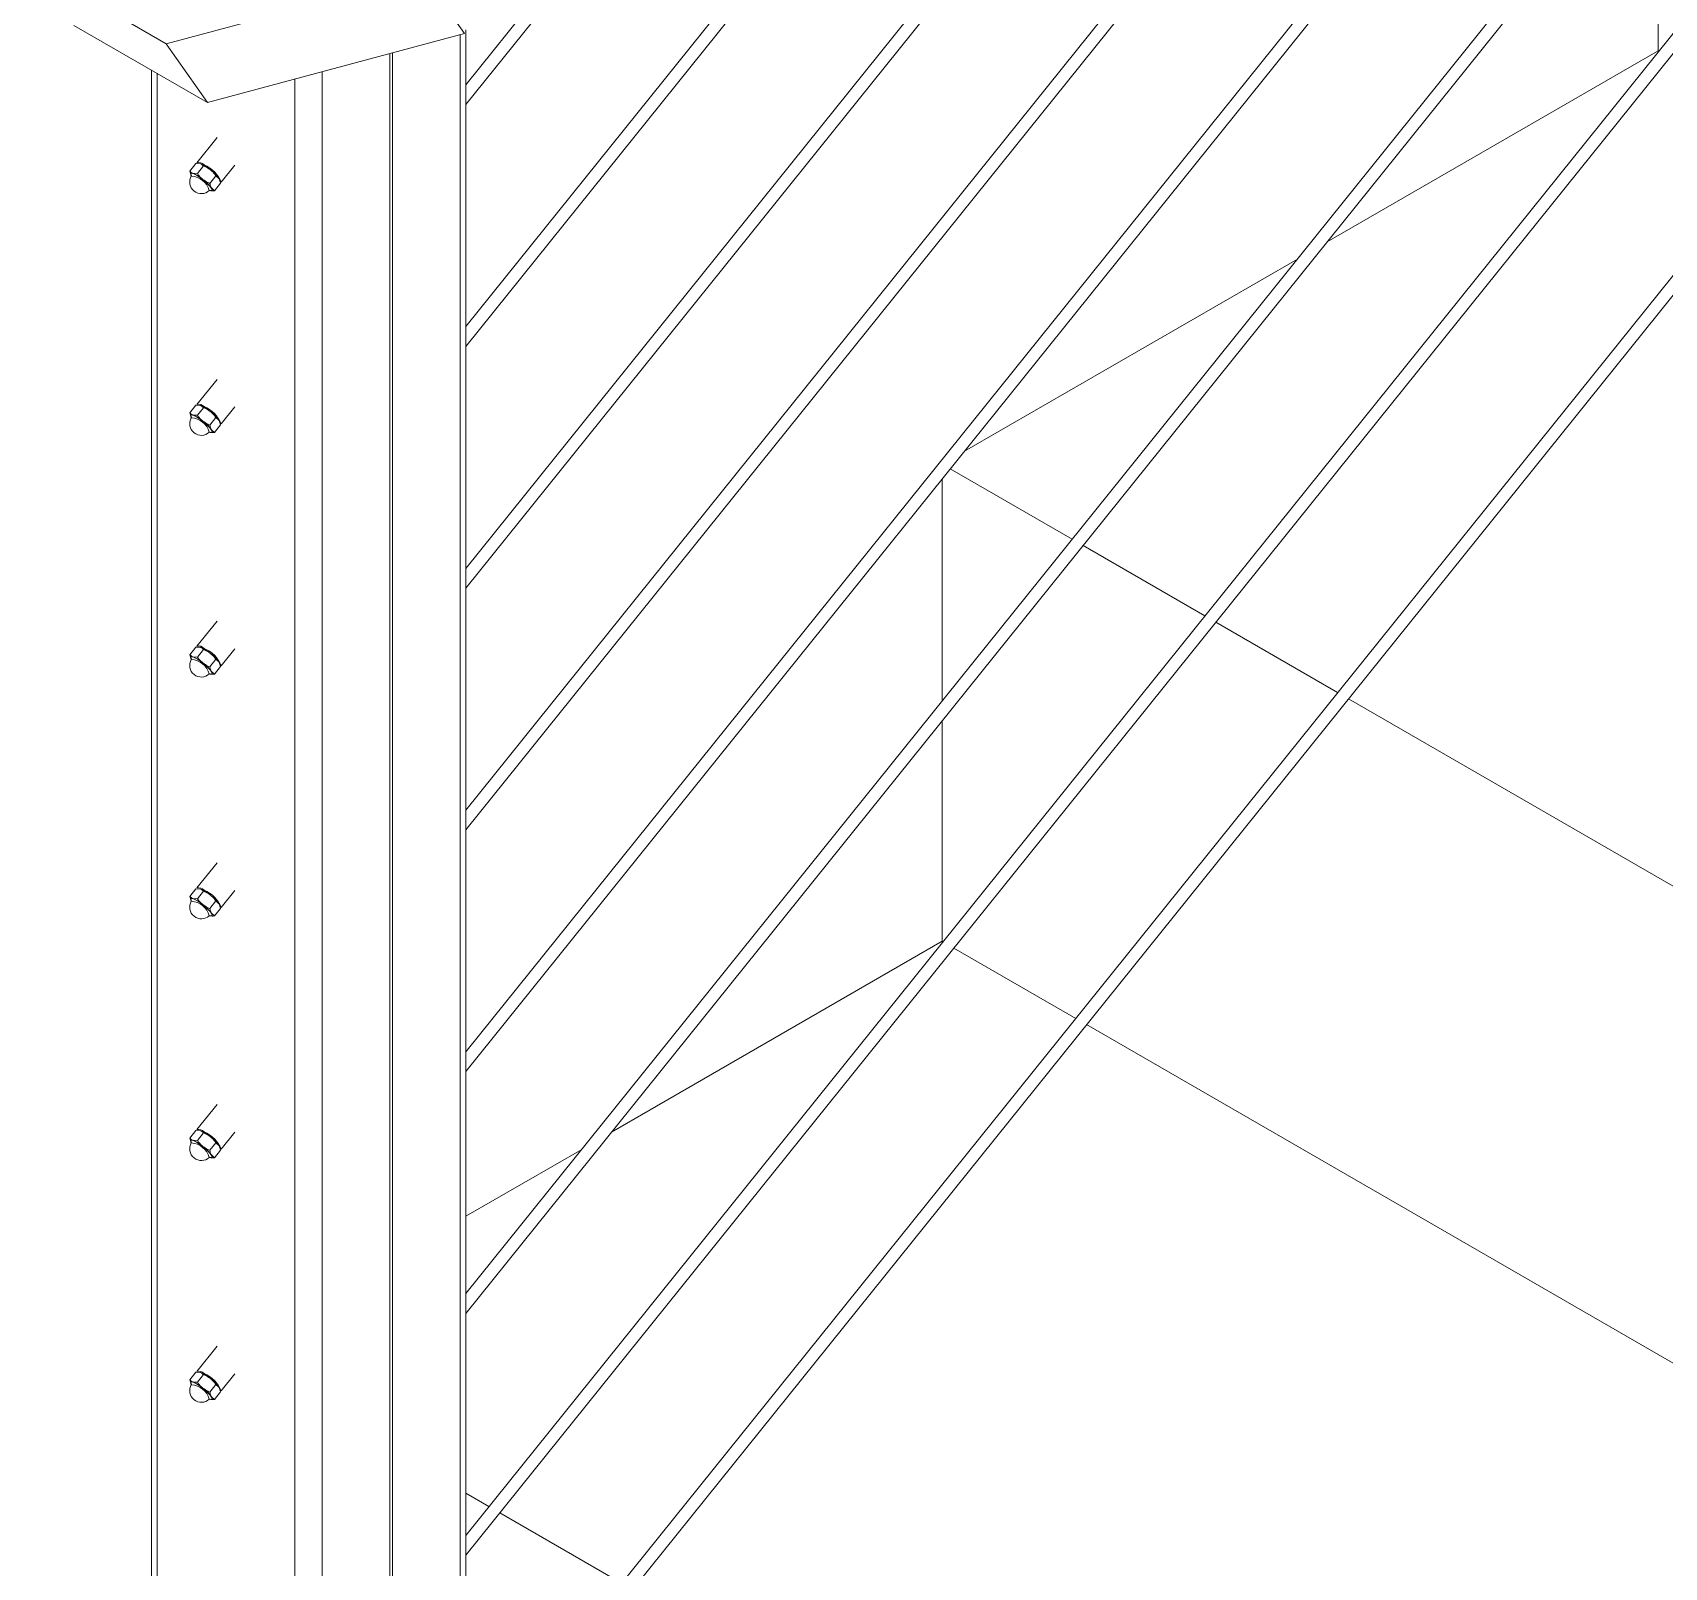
# Model space of a CAD drawing. Header units: inches. Extents: x 0.03 to 2.74, y 0.01 to 1.91.
# Drawn here: x 0.604 to 0.6727, y 0.3154 to 0.38 of the extents above; entities that cross this region are included whole.
import ezdxf

# ---------------------------------------------------------------- set-up
doc = ezdxf.new("R2010")
doc.units = ezdxf.units.IN
doc.header["$MEASUREMENT"] = 0

msp = doc.modelspace()

# ---------------------------------------------------------------- linework, layer by layer
at = {"color": 7, "linetype": 'Continuous', "lineweight": 15}
for p, q in [((0.7024557724990251, 0.4776100804807811), (0.6222279188987428, 0.3778073929503279)), ((0.6222279188987428, 0.3769760931195762), (0.7027529299053568, 0.4771484435181261)), ((0.7024557724990251, 0.4674301100562629), (0.6222279188987428, 0.367627421527827)), ((0.6222279188987428, 0.3667961216970753), (0.7027529299053568, 0.4669684740915908)), ((0.7024557724990251, 0.4572501397564927), (0.6222279188987428, 0.3574474501053261)), ((0.6222279188987428, 0.3566161542665056), (0.7027529299053568, 0.4567885027938377)), ((0.7024557724990251, 0.4470701692072268), (0.6222279188987428, 0.3472674786828251)), ((0.6222279188987428, 0.3464361828440047), (0.7027529299053568, 0.4466085322445718)), ((0.7024557724990251, 0.4368901987827087), (0.6222279188987428, 0.3370875112522554)), ((0.6222279188987428, 0.3362562074295726), (0.7027529299053568, 0.4364285618200537)), ((0.7024557724990251, 0.4267102273602077), (0.6222279188987428, 0.3269075358378234)), ((0.6222279188987428, 0.3260762399990029), (0.7027529299053568, 0.4262485903975528)), ((0.7024557724990251, 0.4165302559377068), (0.6222279188987428, 0.3167275684072536)), ((0.6222279188987428, 0.3158962725684332), (0.7027529299053568, 0.4160686209710175)), ((0.7024557724990251, 0.4063502845152059), (0.6222279188987428, 0.3065476009766839)), ((0.6222279188987428, 0.3057162971540011), (0.7027529299053568, 0.4058886495485166)), ((0.6724456019745692, 0.388546558966931), (0.6724456019745692, 0.3792458782512902)), ((0.6039895270216982, 0.3827911871993884), (0.6096152947216772, 0.3795435006351427)), ((0.6096152947216772, 0.3795435006351427), (0.6204378047950855, 0.3824436157460425)), ((0.6204378047950855, 0.3824436157460425), (0.6221777450667803, 0.3799680170313778)), ((0.6057294672933929, 0.3803155894827066), (0.611355234993372, 0.3770679029184609)), ((0.6222279258125959, 0.2862284620227237), (0.6222279258125959, 0.3801284298509029)), ((0.6096152947216772, 0.3795435006351427), (0.611355234993372, 0.3770679029184609)), ((0.611355234993372, 0.3770679029184609), (0.6221777450667803, 0.3799680170313778)), ((0.6190298055246796, 0.2841861028422479), (0.6190298055246796, 0.3791244637866931)), ((0.6191457923243217, 0.2842530605964455), (0.6191457923243217, 0.379155542063378)), ((0.6724456019745692, 0.3792458782512902), (0.6584953408101184, 0.3711925639006686)), ((0.6724719541256682, 0.3792306654782737), (0.6724456019745692, 0.3792458782512902)), ((0.6089879662604507, 0.3784344897801982), (0.6089879662604507, 0.2862284540401589)), ((0.6117537218307693, 0.3755892168601576), (0.6109049495685331, 0.3745333588492677)), ((0.6106069417582698, 0.3741728910324265), (0.6108656028305286, 0.3744946563344707)), ((0.6108656028305286, 0.3744946563344707), (0.6110573066924193, 0.3744841732094722)), ((0.6106069417582698, 0.3741728910324265), (0.6106749083911909, 0.373977630030614)), ((0.6109275682389569, 0.3740738145672993), (0.6107358401785803, 0.3740842797315267)), ((0.6109275682389569, 0.3740738145672993), (0.6111862016558033, 0.3743955639042137)), ((0.6114469265132131, 0.3736623502616964), (0.6117055875854719, 0.3739841135677749)), ((0.6117055875854719, 0.3739841135677749), (0.611836359659973, 0.3738669807418637)), ((0.6119277849964697, 0.3737111454011554), (0.6125024644663231, 0.3744260363730303)), ((0.6114539890141569, 0.3733604535281353), (0.6114425465872728, 0.3733641802850073)), ((0.6116456894191211, 0.373349972398778), (0.6115149208015465, 0.3734671032290481)), ((0.6116456894191211, 0.373349972398778), (0.6119043504913799, 0.3736717377008222)), ((0.6572484550585526, 0.370472752077915), (0.6432262068556018, 0.362377880494538)), ((0.6117537218307693, 0.3654092434416911), (0.6109049495685331, 0.3643533894227324)), ((0.6106069417582698, 0.3639929196099256), (0.6108656028305286, 0.3643146849119698)), ((0.6108656028305286, 0.3643146849119698), (0.6110573066924193, 0.3643042017869713)), ((0.6109275682389569, 0.3638938431447984), (0.6111862016558033, 0.3642155924817128)), ((0.6119277849964697, 0.3635311759746201), (0.6125024644663231, 0.3642460649505295)), ((0.6106069417582698, 0.3639929196099256), (0.6106749083911909, 0.3637976586081131)), ((0.6109275682389569, 0.3638938431447984), (0.6107358401785803, 0.3639043083090259)), ((0.6114469265132131, 0.3634823768432299), (0.6117055875854719, 0.363804142145274)), ((0.6116456894191211, 0.3631700009762772), (0.6119043504913799, 0.3634917662783213)), ((0.6117055875854719, 0.363804142145274), (0.611836359659973, 0.3636870093193628)), ((0.6114539890141569, 0.3631804821056344), (0.6114425465872728, 0.3631842088625065)), ((0.6116456894191211, 0.3631700009762772), (0.6115149208015465, 0.3632871318065471)), ((0.6477637409911506, 0.358673858635188), (0.6426307132309844, 0.3616370924869259)), ((0.6422868492900209, 0.3612093307822659), (0.6422868492900209, 0.3518606590698898)), ((0.6533532075054166, 0.3554471282993887), (0.6482201797452504, 0.3584103621511266)), ((0.6117537218307693, 0.3552292760111214), (0.6109049495685331, 0.3541734180002315)), ((0.6589426740196827, 0.3522203979635893), (0.6538096428025898, 0.3551836338109685)), ((0.6106069417582698, 0.3538129481874247), (0.6108656028305286, 0.3541347134894688)), ((0.6108656028305286, 0.3541347134894688), (0.6110573066924193, 0.3541242303644703)), ((0.6109275682389569, 0.3537138757142287), (0.6111862016558033, 0.3540356210592119)), ((0.6119277849964697, 0.3533512045521192), (0.6125024644663231, 0.3540660935280286)), ((0.6106069417582698, 0.3538129481874247), (0.6106749083911909, 0.3536176871856122)), ((0.6109275682389569, 0.3537138757142287), (0.6107358401785803, 0.3537243368865249)), ((0.6114469265132131, 0.3533024094126601), (0.6117055875854719, 0.3536241707227731)), ((0.6116456894191211, 0.3529900335457074), (0.6119043504913799, 0.3533117948558204)), ((0.6117055875854719, 0.3536241707227731), (0.611836359659973, 0.3535070378968619)), ((0.6114539890141569, 0.3530005106831335), (0.6114425465872728, 0.3530042374400055)), ((0.6116456894191211, 0.3529900335457074), (0.6115149208015465, 0.3531071603840463)), ((0.700284449276873, 0.3283542991118113), (0.6593991093168559, 0.3519569034751691)), ((0.6422868492900209, 0.3510293553678338), (0.6422868492900209, 0.3417435565716597)), ((0.6117537218307693, 0.3450493045886205), (0.6109049495685331, 0.3439934465777306)), ((0.6106069417582698, 0.3436329807568549), (0.6108656028305286, 0.3439547420669679)), ((0.6106069417582698, 0.3436329807568549), (0.6106749083911909, 0.3434377157631113)), ((0.6108656028305286, 0.3439547420669679), (0.6110573066924193, 0.3439442629339007)), ((0.6109275682389569, 0.3435339042917278), (0.6111862016558033, 0.343855649636711)), ((0.6119277849964697, 0.3431712331296182), (0.6125024644663231, 0.3438861260974588)), ((0.6109275682389569, 0.3435339042917278), (0.6107358401785803, 0.3435443694559552)), ((0.6114469265132131, 0.3431224379901592), (0.6117055875854719, 0.3434441993002722)), ((0.6116456894191211, 0.3428100621232065), (0.6115149208015465, 0.3429271929534765)), ((0.6116456894191211, 0.3428100621232065), (0.6119043504913799, 0.3431318234333195)), ((0.6117055875854719, 0.3434441993002722), (0.611836359659973, 0.3433270704662922)), ((0.6114539890141569, 0.3428205392606326), (0.6114425465872728, 0.3428242700094358)), ((0.6422868492900209, 0.3417435565716597), (0.6283588922156778, 0.3337031180981864)), ((0.6423213701585601, 0.3417236280984415), (0.6422868492900209, 0.3417435565716597)), ((0.6479108332158996, 0.3384968997582833), (0.6427778054557333, 0.3414601336100213)), ((0.700284449276873, 0.3082622547687975), (0.6483672719699992, 0.3382334032742219)), ((0.6117537218307693, 0.3348693291741884), (0.6109049495685331, 0.3338134791471609)), ((0.6106069417582698, 0.3334530053424229), (0.6108656028305286, 0.333774770644467)), ((0.6106069417582698, 0.3334530053424229), (0.6106749083911909, 0.3332577483325415)), ((0.6109275682389569, 0.3333539328692269), (0.6107358401785803, 0.3333643980334543)), ((0.6108656028305286, 0.333774770644467), (0.6110573066924193, 0.3337642875194685)), ((0.6109275682389569, 0.3333539328692269), (0.6111862016558033, 0.3336756822061413)), ((0.6114469265132131, 0.3329424665676583), (0.6117055875854719, 0.3332642318697025)), ((0.6117055875854719, 0.3332642318697025), (0.611836359659973, 0.3331470990437913)), ((0.6119277849964697, 0.3329912656990486), (0.6125024644663231, 0.3337061506830267)), ((0.6114539890141569, 0.3326405678381317), (0.6114425465872728, 0.332644298586935)), ((0.6116456894191211, 0.3326300867087744), (0.6115149208015465, 0.3327472175390445)), ((0.6116456894191211, 0.3326300867087744), (0.6119043504913799, 0.3329518520108186)), ((0.6271120202918181, 0.3329833142579978), (0.6222279085279632, 0.3301637765522718)), ((0.6117537218307693, 0.3246893617436186), (0.6109049495685331, 0.3236335037327288)), ((0.6106069417582698, 0.3232730379118531), (0.6108656028305286, 0.3235948032138974)), ((0.6106069417582698, 0.3232730379118531), (0.6106749083911909, 0.3230777729181095)), ((0.6109275682389569, 0.3231739654386571), (0.6107358401785803, 0.3231844226190222)), ((0.6108656028305286, 0.3235948032138974), (0.6110573066924193, 0.3235843200888988)), ((0.6109275682389569, 0.3231739654386571), (0.6111862016558033, 0.3234957067917092)), ((0.6114469265132131, 0.3227624991370887), (0.6117055875854719, 0.3230842564552704)), ((0.6117055875854719, 0.3230842564552704), (0.611836359659973, 0.3229671236293591)), ((0.6119277849964697, 0.3228112902846165), (0.6125024644663231, 0.3235261832524571)), ((0.6114539890141569, 0.3224606004075619), (0.6114425465872728, 0.3224643231725029)), ((0.6116456894191211, 0.3224501192782047), (0.6115149208015465, 0.3225672501084748)), ((0.6116456894191211, 0.3224501192782047), (0.6119043504913799, 0.3227718845802489)), ((0.6232026235383086, 0.3179400909195565), (0.6222279223556694, 0.3185027739352493)), ((0.6287920900525745, 0.3147133605837571), (0.6236590588354818, 0.3176765964311362))]:
    msp.add_line(p, q, dxfattribs=at)
at = {"color": 8, "linetype": 'Continuous', "lineweight": 15}
for p, q in [((0.6219876901588545, 0.2858936532953238), (0.6219876901588545, 0.3799170915551299)), ((0.6092282122849719, 0.2858936473084001), (0.6092282122849719, 0.3782958126155743)), ((0.6150279705551939, 0.2825455181259345), (0.6150279705551939, 0.3780520905555974)), ((0.6161879076901468, 0.2825455101433696), (0.6161879076901468, 0.3783629142949412))]:
    msp.add_line(p, q, dxfattribs=at)
at = {"color": 7, "linetype": 'Continuous', "lineweight": 15, "flags": 128}
for points in [[(0.6106749083911909, 0.373977630030614), (0.6106560508568546, 0.3740107702124272), (0.6106446879392812, 0.3740389629690272), (0.6106410166832839, 0.3740617312000866), (0.6106451235120266, 0.3740786995891432), (0.6106569323731251, 0.3740895766454245), (0.6106762151094272, 0.3740941606927169), (0.6107026847960288, 0.3740923957495909), (0.6107358401785803, 0.3740842797315267)], [(0.6115149208015465, 0.3734671032290481), (0.6115338025343685, 0.3734339810080058), (0.6115451654519419, 0.3734057882514059), (0.6115488090525268, 0.3733830040552167), (0.6115447056807107, 0.3733660336705188), (0.6115329244750246, 0.3733551725793673), (0.6115136106263837, 0.3733505745625863), (0.6114871685951944, 0.3733523554708421), (0.6114539890141569, 0.3733604535281353)], [(0.6106749083911909, 0.3637976586081131), (0.6106560508568546, 0.3638308007858919), (0.6106446879392812, 0.3638589935424919), (0.6106410166832839, 0.3638817597775857), (0.6106451235120266, 0.3638987301626079), (0.6106569323731251, 0.3639096052229236), (0.6106762151094272, 0.3639141892702161), (0.6107026847960288, 0.36391242432709), (0.6107358401785803, 0.3639043083090259)], [(0.6115149208015465, 0.3632871318065471), (0.6115338025343685, 0.3632540115814705), (0.6115451654519419, 0.3632258188248705), (0.6115488090525268, 0.3632030326327158), (0.6115447056807107, 0.3631860642439835), (0.6115329244750246, 0.3631752011568664), (0.6115136106263837, 0.3631706031400854), (0.6114871685951944, 0.3631723840483412), (0.6114539890141569, 0.3631804821056344)], [(0.6106749083911909, 0.3536176871856122), (0.6106560508568546, 0.353650829363391), (0.6106446879392812, 0.353679022119991), (0.6106410166832839, 0.3537017883550848), (0.6106451235120266, 0.3537187587401071), (0.6106569323731251, 0.3537296338004228), (0.6106762151094272, 0.3537342178477151), (0.6107026847960288, 0.3537324529045892), (0.6107358401785803, 0.3537243368865249)], [(0.6115149208015465, 0.3531071603840463), (0.6115338025343685, 0.3530740401589695), (0.6115451654519419, 0.3530458474023696), (0.6115488090525268, 0.3530230612102149), (0.6115447056807107, 0.3530060928214826), (0.6115329244750246, 0.3529952297343654), (0.6115136106263837, 0.3529906317175845), (0.6114871685951944, 0.3529924126258402), (0.6114539890141569, 0.3530005106831335)], [(0.6106749083911909, 0.3434377157631113), (0.6106560508568546, 0.3434708579408901), (0.6106446879392812, 0.3434990506974901), (0.6106410166832839, 0.343521820924515), (0.6106451235120266, 0.3435387873176061), (0.6106569323731251, 0.3435496623779218), (0.6106762151094272, 0.3435542464252142), (0.6107026847960288, 0.3435524814820882), (0.6107358401785803, 0.3435443694559552)], [(0.6115149208015465, 0.3429271929534765), (0.6115338025343685, 0.3428940687364687), (0.6115451654519419, 0.3428658759798687), (0.6115488090525268, 0.342843089787714), (0.6115447056807107, 0.3428261213989817), (0.6115329244750246, 0.3428152623037958), (0.6115136106263837, 0.3428106642870148), (0.6114871685951944, 0.3428124451952706), (0.6114539890141569, 0.3428205392606326)], [(0.6106749083911909, 0.3332577483325415), (0.6106560508568546, 0.3332908905103204), (0.6106446879392812, 0.3333190832669203), (0.6106410166832839, 0.3333418455100829), (0.6106451235120266, 0.3333588158951052), (0.6106569323731251, 0.3333696949473521), (0.6106762151094272, 0.3333742789946446), (0.6107026847960288, 0.3333725100595873), (0.6107358401785803, 0.3333643980334543)], [(0.6115149208015465, 0.3327472175390445), (0.6115338025343685, 0.332714101305899), (0.6115451654519419, 0.332685908549299), (0.6115488090525268, 0.3326631223571443), (0.6115447056807107, 0.3326461499764807), (0.6115329244750246, 0.3326352868893637), (0.6115136106263837, 0.3326306888725827), (0.6114871685951944, 0.3326324737727696), (0.6114539890141569, 0.3326405678381317)], [(0.6106749083911909, 0.3230777729181095), (0.6106560508568546, 0.3231109150958883), (0.6106446879392812, 0.3231391078524883), (0.6106410166832839, 0.3231618780795132), (0.6106451235120266, 0.3231788484645355), (0.6106569323731251, 0.32318971953292), (0.6106762151094272, 0.3231943035802124), (0.6107026847960288, 0.3231925426290176), (0.6107358401785803, 0.3231844226190222)], [(0.6115149208015465, 0.3225672501084748), (0.6115338025343685, 0.3225341258914668), (0.6115451654519419, 0.3225059331348669), (0.6115488090525268, 0.3224831469427122), (0.6115447056807107, 0.322466182545911), (0.6115329244750246, 0.3224553194587939), (0.6115136106263837, 0.322450721442013), (0.6114871685951944, 0.3224524983583376), (0.6114539890141569, 0.3224606004075619)]]:
    msp.add_lwpolyline(points, dxfattribs=at)
at = {"color": 8, "linetype": 'Continuous', "lineweight": 15, "flags": 128}
for points in [[(0.6106782892653578, 0.3739764868360263), (0.6106485493262387, 0.3740383369614558), (0.6106562444447414, 0.3740825631085175), (0.6107114653894685, 0.3740877460670878), (0.6108082247636336, 0.3740533315002033), (0.6109360619074929, 0.373983052358935), (0.6110811352871359, 0.3738845378327235), (0.6112276847744164, 0.3737684412703852), (0.6113598292487583, 0.3736473445065862), (0.6114632950604325, 0.3735343887085915), (0.6115268299135149, 0.3734417993969415), (0.6115435545241692, 0.3733796109893778), (0.6115116643767353, 0.3733545689454851), (0.6114456820196547, 0.3733656343583852)], [(0.6106782892653578, 0.363796517409491), (0.6106485493262387, 0.3638583655389549), (0.6106562444447414, 0.3639025916860166), (0.6107114653894685, 0.3639077746445869), (0.6108082247636336, 0.363873362073668), (0.6109360619074929, 0.363803080936434), (0.6110811352871359, 0.3637045664102226), (0.6112276847744164, 0.3635884698478843), (0.6113598292487583, 0.3634673730840852), (0.6114632950604325, 0.3633544192820562), (0.6115268299135149, 0.3632618299704062), (0.6115435545241692, 0.3631996415628425), (0.6115116643767353, 0.3631745975229842), (0.6114456820196547, 0.3631856649318498)], [(0.6106782892653578, 0.3536165459869901), (0.6106485493262387, 0.353678394116454), (0.6106562444447414, 0.353722624255447), (0.6107114653894685, 0.353727803222086), (0.6108082247636336, 0.3536933906511671), (0.6109360619074929, 0.3536231095139332), (0.6110811352871359, 0.3535245949877217), (0.6112276847744164, 0.3534085024173146), (0.6113598292487583, 0.3532874016615843), (0.6114632950604325, 0.3531744478595553), (0.6115268299135149, 0.3530818585479053), (0.6115435545241692, 0.3530196701403416), (0.6115116643767353, 0.3529946261004833), (0.6114456820196547, 0.353005693509349)], [(0.6106692044623815, 0.3434516773727004), (0.6106485493262387, 0.3434984266858843), (0.6106562444447414, 0.343542652832946), (0.6107114653894685, 0.3435478317995851), (0.6108082247636336, 0.3435134192286662), (0.6109360619074929, 0.3434431420833635), (0.6110811352871359, 0.3433446275571519), (0.6112276847744164, 0.3432285309948138), (0.6113598292487583, 0.3431074302390835), (0.6114632950604325, 0.3429944764370544), (0.6115268299135149, 0.3429018871254044), (0.6115435545241692, 0.3428396987178407), (0.6115116643767353, 0.3428146546779824), (0.6114456820196547, 0.3428257220868481)], [(0.6106782892653578, 0.3332566031419882), (0.6106485493262387, 0.3333184512714522), (0.6106562444447414, 0.3333626814104451), (0.6107114653894685, 0.3333678643690153), (0.6108082247636336, 0.3333334478061653), (0.6109360619074929, 0.3332631706608625), (0.6110811352871359, 0.3331646561346511), (0.6112276847744164, 0.3330485595723128), (0.6113598292487583, 0.3329274588165825), (0.6114632950604325, 0.3328145050145535), (0.6115268299135149, 0.3327219196948347), (0.6115435545241692, 0.3326597272953398), (0.6115116643767353, 0.3326346872474126), (0.6114456820196547, 0.3326457546562783)], [(0.6106692044623815, 0.3230917345276986), (0.6106485493262387, 0.3231384838408825), (0.6106562444447414, 0.3231827139798754), (0.6107114653894685, 0.3231878889545833), (0.6108082247636336, 0.3231534803755956), (0.6109360619074929, 0.3230831952464305), (0.6110811352871359, 0.322984680720219), (0.6112276847744164, 0.3228685921417431), (0.6113598292487583, 0.3227474913860128), (0.6114632950604325, 0.3226345375839837), (0.6115268299135149, 0.3225419442804026), (0.6115435545241692, 0.32247975986477), (0.6115116643767353, 0.3224547118329806), (0.6114456820196547, 0.3224657792418463)]]:
    msp.add_lwpolyline(points, dxfattribs=at)
at = {"color": 7, "linetype": 'Continuous', "lineweight": 15}
for centre, radius, start, end in [((0.6109779692709474, 0.3742358458108761), 0.0003063427573056533, 41.48243006610524, 103.789736154185), ((0.6104722465849757, 0.3730483575677166), 0.001550439255963257, 49.59049909481861, 67.83029415529246), ((0.6110949169491856, 0.373722369011191), 0.0004921259842520227, 149.6098794303662, 312.8009773731023), ((0.6101517701884978, 0.3726500932126074), 0.001548556981310353, 49.57931908621153, 67.84147416390348), ((0.610116207549232, 0.3724384464060738), 0.001736241233714823, 36.33190917257843, 53.21692138978624), ((0.6107149166590453, 0.3732308026897981), 0.001304522412333624, 21.60547886730513, 67.81659099709637), ((0.6104364286244284, 0.3728372566148748), 0.001737854620497369, 36.33646975307922, 53.20542057452882), ((0.6109779665715803, 0.3640558720332965), 0.0003063463395419368, 41.48242563227048, 103.7890518741392), ((0.6104722017342281, 0.3628683031168551), 0.001550533070573216, 49.59127383519817, 67.82991709055136), ((0.6107149278861608, 0.3630508410641078), 0.001304509101648494, 21.60534188577214, 67.81688514160157), ((0.6110949169491856, 0.3635423982593345), 0.0004921259842519946, 149.6098794303718, 312.8009773731067), ((0.6101517616826982, 0.3624700985763327), 0.00154858168874091, 49.57968427843799, 67.84150664730517), ((0.6101161107342743, 0.3622583865975313), 0.001736371593114546, 36.33236600474705, 53.21614857972203), ((0.6104363940246718, 0.3626572585429986), 0.001737898282825284, 36.33650160657535, 53.2050727573788), ((0.6109779665715802, 0.3538759006107954), 0.0003063463395420721, 41.48242563229562, 103.7890518741116), ((0.6104722743267815, 0.3526884511378827), 0.001550395064602662, 49.59045516754322, 67.83073575820457), ((0.6107149278861604, 0.3528708696416067), 0.001304509101648906, 21.60534188577809, 67.81688514159354), ((0.6104363940246718, 0.3524772871204977), 0.001737898282825225, 36.33650160657241, 53.2050727573788), ((0.6110949169491856, 0.3533624275074781), 0.0004921259842520227, 149.6098794303662, 312.8009773731023), ((0.6101518339801003, 0.3522902461117192), 0.001548444248349222, 49.57886688345442, 67.84232404229051), ((0.6101161730507356, 0.3520784770023684), 0.001736284760671078, 36.33194073965189, 53.2165738448161), ((0.6109779665715803, 0.3436959291882945), 0.0003063463395420985, 41.48242563230936, 103.7890518741318), ((0.6104721615042153, 0.3425083165336948), 0.00155059245307796, 49.59118958416732, 67.82920599199932), ((0.6107149278861603, 0.3426908982191056), 0.00130450910164903, 21.60534188577856, 67.8168851415918), ((0.6104362974636474, 0.3422972085476109), 0.001738041922719367, 36.33756692091008, 53.2046393721049), ((0.6110949169491856, 0.3431824567556216), 0.0004921259842520227, 149.6098794303662, 312.8009773731067), ((0.61015172135245, 0.3421101118018356), 0.001548641282363501, 49.57960213231258, 67.84079344384794), ((0.6101160766546188, 0.3418983985927646), 0.001736428168403934, 36.33300630475313, 53.2161402372589), ((0.6110949169491856, 0.3330024860037651), 0.0004921259842520227, 149.6098794303662, 312.8009773731023), ((0.6101517555154388, 0.3319301965901152), 0.001548576337735158, 49.57921593589883, 67.84117964027801), ((0.610977962085043, 0.3335159559731365), 0.0003063508881145937, 41.48212099325099, 103.7879790932029), ((0.6104722079469801, 0.3323283806081174), 0.001550538358113238, 49.59174167248847, 67.83024460956223), ((0.6107149305543861, 0.3325109268027822), 0.001304508088494833, 21.60554779767534, 67.81699355693486), ((0.6104362673584328, 0.3321172226106165), 0.001738074774122433, 36.3373642982615, 53.20421006569136), ((0.610116174911414, 0.3317185360034409), 0.001736282167982546, 36.33192804119174, 53.216586543259), ((0.6109779710538342, 0.323335992114502), 0.0003063418030492378, 41.48273162432627, 103.7901233124047), ((0.6110949169491856, 0.3228225152519087), 0.0004921259842519946, 149.6098794303718, 312.800977373098), ((0.6101517678429454, 0.3217502045851145), 0.00154858705342652, 49.58015270475272, 67.8418335772976), ((0.6104723406878608, 0.3221486685122136), 0.001550251810554538, 49.58916873314905, 67.83122684301496), ((0.6107149252176733, 0.3223309593595771), 0.001304510115166301, 21.60513598143796, 67.81677672044236), ((0.6104365206457708, 0.3219374984650256), 0.001737721854817733, 36.33563904716996, 53.20593531676899), ((0.6101160465309824, 0.3215384412001003), 0.001736461054788364, 36.33280410161802, 53.21571048284022)]:
    msp.add_arc(centre, radius, start, end, dxfattribs=at)
at = {"color": 8, "linetype": 'Continuous', "lineweight": 15}
for centre, radius, start, end in [((0.6106138687953891, 0.3731239545012624), 0.0008492643887727665, 16.22798813487972, 86.18184944066553), ((0.6106138647945798, 0.3629439781018833), 0.0008492696210260644, 16.2282350909467, 86.1816024845943), ((0.6106138758377794, 0.3527640204167675), 0.000849255178782223, 16.22755342518733, 86.18228415035723), ((0.6106138545150892, 0.3425840264614571), 0.0008492830646029763, 16.22886959426142, 86.18096798128073), ((0.6106138647945798, 0.3324040678263118), 0.0008492696210261041, 16.22823509095389, 86.18160248459453), ((0.6106138868797127, 0.3222241198850747), 0.0008492407383145349, 16.22687181441063, 86.18296576114223)]:
    msp.add_arc(centre, radius, start, end, dxfattribs=at)
at = {"color": 7, "linetype": 'Continuous', "lineweight": 15}
for points, knots in [([(0.6110573066924193, 0.3744841732094722), (0.6110610720721389, 0.3744829602354457), (0.6111147329758428, 0.3744656739888315), (0.6111517666398926, 0.3744293443221625), (0.6111862016558033, 0.3743955639042137)], [0, 0, 0, 0, 0.07016989017342284, 1, 1, 1, 1]), ([(0.6107358401785803, 0.3740842797315267), (0.6107320736207933, 0.3740854933746692), (0.6106784052579033, 0.3741027861507983), (0.6106413740441278, 0.3741391133509997), (0.6106069417582698, 0.3741728910324265)], [0, 0, 0, 0, 0.07018208836928458, 1, 1, 1, 1]), ([(0.6106778329510529, 0.3739939841984177), (0.6106782189927267, 0.3739947202639635), (0.6106791078989957, 0.3739964151412852), (0.6106715286163039, 0.3739808980852738), (0.6106672409281005, 0.3739721199065575)], [0, 0, 0, 0, 0.4342883914281266, 1, 1, 1, 1]), ([(0.6109275682389569, 0.3740738145672993), (0.6109788804761769, 0.3740076226032543), (0.6110476719590301, 0.373918882692342), (0.6111339292471556, 0.3738472240848232), (0.6111558463837582, 0.3738290163307438)], [0, 0, 0, 0, 0.7459097419012937, 1, 1, 1, 1]), ([(0.6111558463837582, 0.3738290163307438), (0.6112264390925339, 0.3737806090509579), (0.6113192229195528, 0.3737169847368891), (0.6114222786602349, 0.3736728951686445), (0.6114469265132131, 0.3736623502616964)], [0, 0, 0, 0, 0.7608298886121012, 1, 1, 1, 1]), ([(0.6114773128975972, 0.3742289098086892), (0.6114545649498315, 0.3742460828319924), (0.611365032741392, 0.3743136730479436), (0.6112626050053946, 0.3743605770578309), (0.6111862016558033, 0.3743955639042137)], [0, 0, 0, 0, 0.2540755797500729, 1, 1, 1, 1]), ([(0.6117055875854719, 0.3739841135677749), (0.6116897644043292, 0.3740056385927397), (0.6116236124967397, 0.3740956281750803), (0.6115405257446549, 0.3741713217389317), (0.6114773128975972, 0.3742289098086892)], [0, 0, 0, 0, 0.2391946312551681, 1, 1, 1, 1]), ([(0.611836359659973, 0.3738669807418637), (0.6118386912066758, 0.3738632457875927), (0.6118718927518338, 0.3738100595259803), (0.6118887121859303, 0.373738381865894), (0.6119043504913799, 0.3736717377008222)], [0, 0, 0, 0, 0.07022404203121778, 1, 1, 1, 1]), ([(0.61142777514012, 0.3733595160588429), (0.6114397682267474, 0.3733658523492383), (0.611455491450579, 0.373374159377716), (0.6114515305332116, 0.3733739055491129), (0.6114505908553571, 0.3733738453314676)], [0, 0, 0, 0, 0.7627625705682243, 1, 1, 1, 1]), ([(0.6115149208015465, 0.3734671032290481), (0.61151259760303, 0.3734708445600031), (0.6114794879187334, 0.3735241651376016), (0.6114626152664956, 0.3735957698335914), (0.6114469265132131, 0.3736623502616964)], [0, 0, 0, 0, 0.07016673718767762, 1, 1, 1, 1]), ([(0.6114539890141569, 0.3733604535281353), (0.6114578137367139, 0.3733593165766246), (0.6115123139224273, 0.3733431156450387), (0.6115814267771379, 0.373346668695162), (0.6116456894191211, 0.373349972398778)], [0, 0, 0, 0, 0.07017815640362703, 1, 1, 1, 1]), ([(0.6110573066924193, 0.3643042017869713), (0.6110610720689473, 0.3643029895075998), (0.6111147308984411, 0.3642857138137597), (0.6111517656898721, 0.3642493782689429), (0.6111862016558033, 0.3642155924817128)], [0, 0, 0, 0, 0.07017254315037719, 0.9999999999999999, 0.9999999999999999, 0.9999999999999999, 0.9999999999999999]), ([(0.6114773128975972, 0.3640489403821539), (0.611454564962591, 0.3640661134292025), (0.6113650330542928, 0.3641337035499381), (0.611262605097469, 0.3641806064765998), (0.6111862016558033, 0.3642155924817128)], [0, 0, 0, 0, 0.2540762889846392, 1, 1, 1, 1]), ([(0.6107358401785803, 0.3639043083090259), (0.6107320736176035, 0.3639055226468242), (0.6106784031812965, 0.3639228259746765), (0.6106413730944696, 0.3639591472972775), (0.6106069417582698, 0.3639929196099256)], [0, 0, 0, 0, 0.0701794365021863, 1, 1, 1, 1]), ([(0.610677832951053, 0.3638140147718825), (0.6106782189685618, 0.3638147499782272), (0.6106791078332306, 0.3638164429038824), (0.6106715286257539, 0.3638009264363311), (0.6106672409281005, 0.3637921484840566)], [0, 0, 0, 0, 0.4342815305455839, 0.9999999999999999, 0.9999999999999999, 0.9999999999999999, 0.9999999999999999]), ([(0.6109275682389569, 0.3638938431447984), (0.6109788801208774, 0.3638276507366442), (0.6110476708729613, 0.3637389105585657), (0.611133929216871, 0.3636672539521356), (0.6111558463837582, 0.3636490469042085)], [0, 0, 0, 0, 0.7459125008245887, 1, 1, 1, 1]), ([(0.6111558463837582, 0.3636490469042085), (0.6112264397241243, 0.363600640976047), (0.6113192248474797, 0.3635370181188156), (0.6114222787144209, 0.3634929231987424), (0.6114469265132131, 0.3634823768432299)], [0, 0, 0, 0, 0.760826065788393, 1, 1, 1, 1]), ([(0.6115149208015465, 0.3632871318065471), (0.6115125976060871, 0.3632908738097421), (0.6114794911935407, 0.363344198768271), (0.6114626167845395, 0.3634158000653938), (0.6114469265132131, 0.3634823768432299)], [0, 0, 0, 0, 0.07017357909223068, 1, 1, 1, 1]), ([(0.6117055875854719, 0.363804142145274), (0.6116897644498377, 0.3638256678775992), (0.6116236136487291, 0.3639156591707707), (0.611540526086074, 0.3639913526372488), (0.6114773128975972, 0.3640489403821539)], [0, 0, 0, 0, 0.2391979442283041, 1, 1, 1, 1]), ([(0.611836359659973, 0.3636870093193628), (0.6118386912094953, 0.3636832750369468), (0.6118718958019334, 0.3636300935263315), (0.6118887136000594, 0.3635584132923795), (0.6119043504913799, 0.3634917662783213)], [0, 0, 0, 0, 0.0702176822875595, 1, 1, 1, 1]), ([(0.61142777514012, 0.3631795466323076), (0.6114397683220559, 0.3631858812038286), (0.6114554914493516, 0.3631941858618353), (0.6114515304985773, 0.3631939353362793), (0.6114505908553572, 0.3631938759049324)], [0, 0, 0, 0, 0.7627733153957211, 0.9999999999999999, 0.9999999999999999, 0.9999999999999999, 0.9999999999999999]), ([(0.6114539890141569, 0.3631804821056344), (0.6114578137445386, 0.3631793444647234), (0.6115123162285075, 0.3631631330591287), (0.6115814277874105, 0.3631666918887432), (0.6116456894191211, 0.3631700009762772)], [0, 0, 0, 0, 0.07017534070394804, 1, 1, 1, 1]), ([(0.6110573066924193, 0.3541242303644703), (0.6110610720689473, 0.3541230180850989), (0.6111147308984411, 0.3541057423912588), (0.6111517656898721, 0.354069406846442), (0.6111862016558033, 0.3540356210592119)], [0, 0, 0, 0, 0.07017254315037719, 0.9999999999999999, 0.9999999999999999, 0.9999999999999999, 0.9999999999999999]), ([(0.6114773128975972, 0.3538689689596529), (0.611454564962591, 0.3538861420067015), (0.6113650330542928, 0.3539537321274372), (0.611262605097469, 0.3540006350540988), (0.6111862016558033, 0.3540356210592119)], [0, 0, 0, 0, 0.2540762889846392, 1, 1, 1, 1]), ([(0.6117055875854719, 0.3536241707227731), (0.6116897644498377, 0.3536456964550983), (0.6116236136487291, 0.3537356877482699), (0.611540526086074, 0.3538113812147479), (0.6114773128975972, 0.3538689689596529)], [0, 0, 0, 0, 0.2391979442283041, 1, 1, 1, 1]), ([(0.6107358401785803, 0.3537243368865249), (0.6107320736176035, 0.3537255512243233), (0.6106784031812965, 0.3537428545521755), (0.6106413730944696, 0.3537791758747767), (0.6106069417582698, 0.3538129481874247)], [0, 0, 0, 0, 0.0701794365021863, 1, 1, 1, 1]), ([(0.610677832951053, 0.3536340433493815), (0.6106782189505664, 0.3536347782971329), (0.6106791077842553, 0.353636470647248), (0.6106715286327914, 0.3536209573126537), (0.6106672409281005, 0.3536121810534869)], [0, 0, 0, 0, 0.4342764211260877, 1, 1, 1, 1]), ([(0.6109275682389569, 0.3537138757142287), (0.6109788798477391, 0.3536476816977289), (0.611047670038049, 0.3535589396157621), (0.611133929193591, 0.3534872825056403), (0.6111558463837582, 0.3534690754817075)], [0, 0, 0, 0, 0.7459146217073457, 1, 1, 1, 1]), ([(0.6111558463837582, 0.3534690754817075), (0.6112264390925339, 0.3534206682019217), (0.6113192229195528, 0.3533570438878529), (0.6114222786602349, 0.3533129543196083), (0.6114469265132131, 0.3533024094126601)], [0, 0, 0, 0, 0.7608298886121012, 1, 1, 1, 1]), ([(0.6115149208015465, 0.3531071603840463), (0.6115125976056608, 0.3531109023864998), (0.6114794907368634, 0.3531642280595645), (0.6114626165728472, 0.3532358310199529), (0.6114469265132131, 0.3533024094126601)], [0, 0, 0, 0, 0.0701726248996854, 1, 1, 1, 1]), ([(0.611836359659973, 0.3535070378968619), (0.6118386912094953, 0.3535033036144459), (0.6118718958019334, 0.3534501221038305), (0.6118887136000594, 0.3533784418698785), (0.6119043504913799, 0.3533117948558204)], [0, 0, 0, 0, 0.0702176822875595, 1, 1, 1, 1]), ([(0.61142777514012, 0.3529995752098067), (0.6114397683220559, 0.3530059097813277), (0.6114554914493516, 0.3530142144393345), (0.6114515304985773, 0.3530139639137784), (0.6114505908553572, 0.3530139044824314)], [0, 0, 0, 0, 0.7627733153957211, 0.9999999999999999, 0.9999999999999999, 0.9999999999999999, 0.9999999999999999]), ([(0.6114539890141569, 0.3530005106831335), (0.6114578137301724, 0.3529993744176694), (0.6115123119947677, 0.3529831838049117), (0.6115814259326565, 0.3529867332253793), (0.6116456894191211, 0.3529900335457073)], [0, 0, 0, 0, 0.07018051022033976, 1, 1, 1, 1]), ([(0.6107358401785803, 0.3435443694559552), (0.6107320736239843, 0.3435455824044386), (0.6106784073348278, 0.3435628646294476), (0.6106413749939243, 0.343599197706966), (0.6106069417582698, 0.3436329807568549)], [0, 0, 0, 0, 0.07018474083598343, 1, 1, 1, 1]), ([(0.6110573066924193, 0.3439442629339007), (0.611061072074974, 0.343943049269216), (0.6111147348215797, 0.3439257525989598), (0.6111517674839757, 0.3438894266673282), (0.6111862016558033, 0.3438556496367109)], [0, 0, 0, 0, 0.07016753321047212, 1, 1, 1, 1]), ([(0.6114773128975972, 0.3436889975371521), (0.611454564962591, 0.3437061705842006), (0.6113650330542928, 0.3437737607049363), (0.611262605097469, 0.3438206636315979), (0.6111862016558033, 0.343855649636711)], [0, 0, 0, 0, 0.2540762889846392, 1, 1, 1, 1]), ([(0.6117055875854719, 0.3434441993002722), (0.6116897644498377, 0.3434657250325974), (0.6116236136487291, 0.3435557163257689), (0.611540526086074, 0.343631409792247), (0.6114773128975972, 0.3436889975371521)], [0, 0, 0, 0, 0.2391979442283041, 1, 1, 1, 1]), ([(0.610677832951053, 0.3434540719268807), (0.6106782190168935, 0.3434548088516357), (0.610679107964765, 0.3434565056805801), (0.6106715286068535, 0.3434409880361238), (0.6106672409281005, 0.3434322096309859)], [0, 0, 0, 0, 0.4342952525639786, 1, 1, 1, 1]), ([(0.6109275682389569, 0.3435339042917278), (0.6109788808314788, 0.3434677127717643), (0.6110476730451184, 0.3433789731279718), (0.611133929277442, 0.3433073125194376), (0.6111558463837582, 0.3432891040592067)], [0, 0, 0, 0, 0.7459069828833196, 1, 1, 1, 1]), ([(0.6111558463837582, 0.3432891040592067), (0.6112264390925339, 0.3432406967794208), (0.6113192229195528, 0.3431770724653521), (0.6114222786602349, 0.3431329828971074), (0.6114469265132131, 0.3431224379901592)], [0, 0, 0, 0, 0.7608298886121012, 1, 1, 1, 1]), ([(0.6115149208015465, 0.3429271929534765), (0.6115125976004003, 0.3429309336129341), (0.611479485100191, 0.3429842490941521), (0.6114626139599352, 0.3430558555262097), (0.6114469265132131, 0.3431224379901592)], [0, 0, 0, 0, 0.07016084957246597, 1, 1, 1, 1]), ([(0.611836359659973, 0.3433270704662922), (0.6118386912042787, 0.3433233348409025), (0.6118718901600797, 0.3432701431164732), (0.6118887109843217, 0.3431984663656098), (0.6119043504913799, 0.3431318234333195)], [0, 0, 0, 0, 0.07022944696175022, 1, 1, 1, 1]), ([(0.61142777514012, 0.3428196037873058), (0.6114397683220559, 0.3428259383588269), (0.6114554914493516, 0.3428342430168335), (0.6114515304985773, 0.3428339924912775), (0.6114505908553572, 0.3428339330599305)], [0, 0, 0, 0, 0.7627733153957211, 0.9999999999999999, 0.9999999999999999, 0.9999999999999999, 0.9999999999999999]), ([(0.6114539890141569, 0.3428205392606326), (0.6114578137301724, 0.3428194029951685), (0.6115123119947677, 0.3428032123824108), (0.6115814259326565, 0.3428067618028783), (0.6116456894191211, 0.3428100621232065)], [0, 0, 0, 0, 0.07018051022033976, 1, 1, 1, 1]), ([(0.6107358401785803, 0.3333643980334543), (0.610732073617248, 0.3333656123752474), (0.6106784029499093, 0.3333829158328749), (0.610641372988653, 0.3334192350120475), (0.6106069417582698, 0.3334530053424228)], [0, 0, 0, 0, 0.07017914102820921, 1, 1, 1, 1]), ([(0.610677832951053, 0.3332741005043798), (0.6106782190348865, 0.3332748376877606), (0.6106791080137324, 0.3332765350922468), (0.6106715285998174, 0.3332610143147715), (0.6106672409281005, 0.3332522342165539)], [0, 0, 0, 0, 0.4343003608062712, 1, 1, 1, 1]), ([(0.6109275682389569, 0.3333539328692269), (0.6109788808314788, 0.3332877413492634), (0.6110476730451184, 0.3331990017054708), (0.611133929277442, 0.3331273410969366), (0.6111558463837582, 0.3331091326367058)], [0, 0, 0, 0, 0.7459069828833196, 1, 1, 1, 1]), ([(0.6110573066924193, 0.3337642875194685), (0.6110610720629167, 0.3337630766254216), (0.6111147269739857, 0.3337458219057465), (0.6111517638951904, 0.3337094767488105), (0.6111862016558033, 0.3336756822061412)], [0, 0, 0, 0, 0.07017755546191322, 1, 1, 1, 1]), ([(0.6114773128975972, 0.3335090301065823), (0.6114545648461259, 0.3335262016424135), (0.611365030198092, 0.3335937875373544), (0.6112626042569886, 0.3336406935760352), (0.6111862016558033, 0.3336756822061413)], [0, 0, 0, 0, 0.2540698151029259, 1, 1, 1, 1]), ([(0.6117055875854718, 0.3332642318697024), (0.6116897643327833, 0.3332857561587527), (0.6116236106855234, 0.3333757446240436), (0.6115405252078456, 0.3334514401498694), (0.6114773128975972, 0.3335090301065823)], [0, 0, 0, 0, 0.2391894225631543, 1, 1, 1, 1]), ([(0.6111558463837582, 0.3331091326367058), (0.6112264399677351, 0.3330607284456175), (0.611319225591109, 0.332997107748225), (0.6114222787353223, 0.3329530129573014), (0.6114469265132131, 0.3329424665676583)], [0, 0, 0, 0, 0.7608245912451624, 1, 1, 1, 1]), ([(0.61142777514012, 0.332639636356736), (0.611439768512668, 0.332645967490121), (0.611455491446939, 0.3326542674069021), (0.6114515304293218, 0.3326540234881552), (0.6114505908553572, 0.3326539656293608)], [0, 0, 0, 0, 0.7627948028971027, 1, 1, 1, 1]), ([(0.6115149208015465, 0.3327472175390445), (0.6115125976056608, 0.3327509595414979), (0.6114794907368634, 0.3328042852145627), (0.6114626165728472, 0.3328758881749511), (0.6114469265132131, 0.3329424665676583)], [0, 0, 0, 0, 0.0701726248996854, 1, 1, 1, 1]), ([(0.6114539890141569, 0.3326405678381317), (0.6114578137288871, 0.3326394315760232), (0.6115123116160317, 0.3326232411177725), (0.6115814257667386, 0.3326267883887369), (0.6116456894191211, 0.3326300867087744)], [0, 0, 0, 0, 0.07018097270321125, 1, 1, 1, 1]), ([(0.611836359659973, 0.3331470990437913), (0.6118386912042787, 0.3331433634184017), (0.6118718901600797, 0.3330901716939723), (0.6118887109843217, 0.3330184949431089), (0.6119043504913799, 0.3329518520108186)], [0, 0, 0, 0, 0.07022944696175022, 1, 1, 1, 1]), ([(0.6107358401785803, 0.3231844226190222), (0.6107320736179589, 0.3231856369528257), (0.610678403412672, 0.3232029401509057), (0.6106413732002808, 0.3232392636169343), (0.6106069417582698, 0.3232730379118531)], [0, 0, 0, 0, 0.07017973196398075, 1, 1, 1, 1]), ([(0.610677832951053, 0.32309413307381), (0.6106782189022434, 0.3230948663032096), (0.6106791076527397, 0.3230965547498554), (0.6106715286516899, 0.3230810425921814), (0.6106672409281005, 0.3230722667859841)], [0, 0, 0, 0, 0.4342627001586812, 1, 1, 1, 1]), ([(0.6109275682389569, 0.3231739654386571), (0.6109788788639776, 0.3231077689254855), (0.6110476670310093, 0.3230190244051622), (0.6111339291097525, 0.3229473707937732), (0.6111558463837582, 0.3229291652061361)], [0, 0, 0, 0, 0.745922260104808, 1, 1, 1, 1]), ([(0.6110573066924193, 0.3235843200888988), (0.611061072074974, 0.3235831064242142), (0.6111147348215797, 0.323565809753958), (0.6111517674839757, 0.3235294838223265), (0.6111862016558033, 0.3234957067917091)], [0, 0, 0, 0, 0.07016753321047212, 1, 1, 1, 1]), ([(0.6114773128975972, 0.3233290546921502), (0.6114545650790711, 0.3233462292504248), (0.6113650359105716, 0.3234138235966652), (0.6112626059379437, 0.3234607234114569), (0.6111862016558033, 0.3234957067917091)], [0, 0, 0, 0, 0.2540827632755925, 1, 1, 1, 1]), ([(0.6117055875854719, 0.3230842564552704), (0.6116897645669069, 0.3231057836308758), (0.6116236166119128, 0.3231957777516097), (0.6115405269642553, 0.323271469158914), (0.6114773128975972, 0.3233290546921502)], [0, 0, 0, 0, 0.2392064662654705, 1, 1, 1, 1]), ([(0.611836359659973, 0.3229671236293591), (0.6118386912147084, 0.3229633906899129), (0.6118719014454352, 0.3229102193967747), (0.6118887162166315, 0.3228385356778659), (0.6119043504913799, 0.3227718845802489)], [0, 0, 0, 0, 0.07020591800416918, 1, 1, 1, 1]), ([(0.6111558463837582, 0.3229291652061361), (0.6112264382173737, 0.3228807548375145), (0.6113192202481834, 0.3228171269065925), (0.61142227858516, 0.3227730425613452), (0.611446926513213, 0.3227624991370886)], [0, 0, 0, 0, 0.7608351854282872, 1, 1, 1, 1]), ([(0.61142777514012, 0.322459660942304), (0.6114397681314376, 0.322465998951445), (0.6114554914518207, 0.3224743083502993), (0.6114515305678504, 0.3224740512188869), (0.6114505908553572, 0.3224739902149287)], [0, 0, 0, 0, 0.762751825023108, 1, 1, 1, 1]), ([(0.6115149208015465, 0.3225672501084748), (0.6115125976056608, 0.3225709921109283), (0.6114794907368634, 0.322624317783993), (0.6114626165728472, 0.3226959207443814), (0.6114469265132131, 0.3227624991370887)], [0, 0, 0, 0, 0.0701726248996854, 1, 1, 1, 1]), ([(0.6114539890141569, 0.3224606004075619), (0.6114578137288871, 0.3224594641454534), (0.6115123116160317, 0.3224432736872028), (0.6115814257667386, 0.3224468209581671), (0.6116456894191211, 0.3224501192782047)], [0, 0, 0, 0, 0.07018097270321125, 1, 1, 1, 1])]:
    msp.add_open_spline(points, degree=3, knots=knots, dxfattribs=at)

doc.saveas('drawing.dxf')
